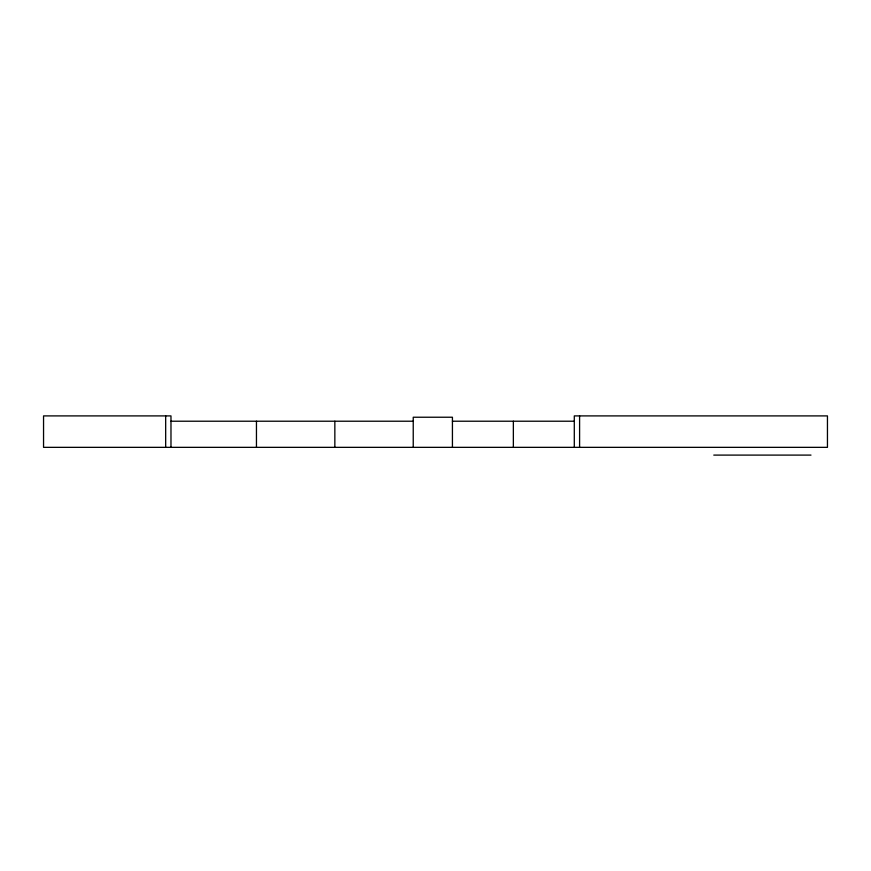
<?xml version="1.0" encoding="UTF-8"?>
<svg xmlns="http://www.w3.org/2000/svg" width="871" height="871" viewBox="0 0 871 871"><rect width="100%" height="100%" fill="white"/><g stroke="black" fill="none" stroke-linecap="round" stroke-linejoin="round"><path stroke-width="1.31" d="M170.977 421.216L413.235 421.216M452.43 421.216L574.294 421.216M713.774 455.098L810.988 455.098M579.596 415.903L579.596 447.346M574.294 447.346L574.294 415.903L827.45 415.903L827.45 447.346L43.55 447.346L43.55 415.903L170.977 415.903L170.977 447.346M513.357 421.216L513.357 447.346M452.43 447.346L452.43 417.231L413.235 417.231L413.235 447.346M334.845 421.216L334.845 447.346M256.455 421.216L256.455 447.346M165.675 415.903L165.675 447.346"/></g></svg>
